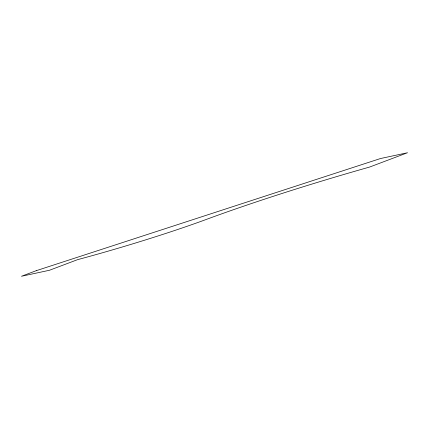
<?xml version="1.0" encoding="UTF-8"?>
<svg xmlns="http://www.w3.org/2000/svg" width="429" height="429" viewBox="0 0 429 429"><rect width="100%" height="100%" fill="white"/><g stroke="black" fill="none" stroke-linecap="round" stroke-linejoin="round"><path stroke-width="0.64" d="M36.234 270.688L21.45 276.271L49.448 270.27L77.563 259.658A135.269 10.14 -16.6 0 0 204.933 219.938A214.237 16.061 -16.6 0 1 270.114 197.335A200.273 15.015 -16.6 0 1 369.632 167.042L407.55 152.729L380.534 158.521L36.234 270.688"/></g></svg>
